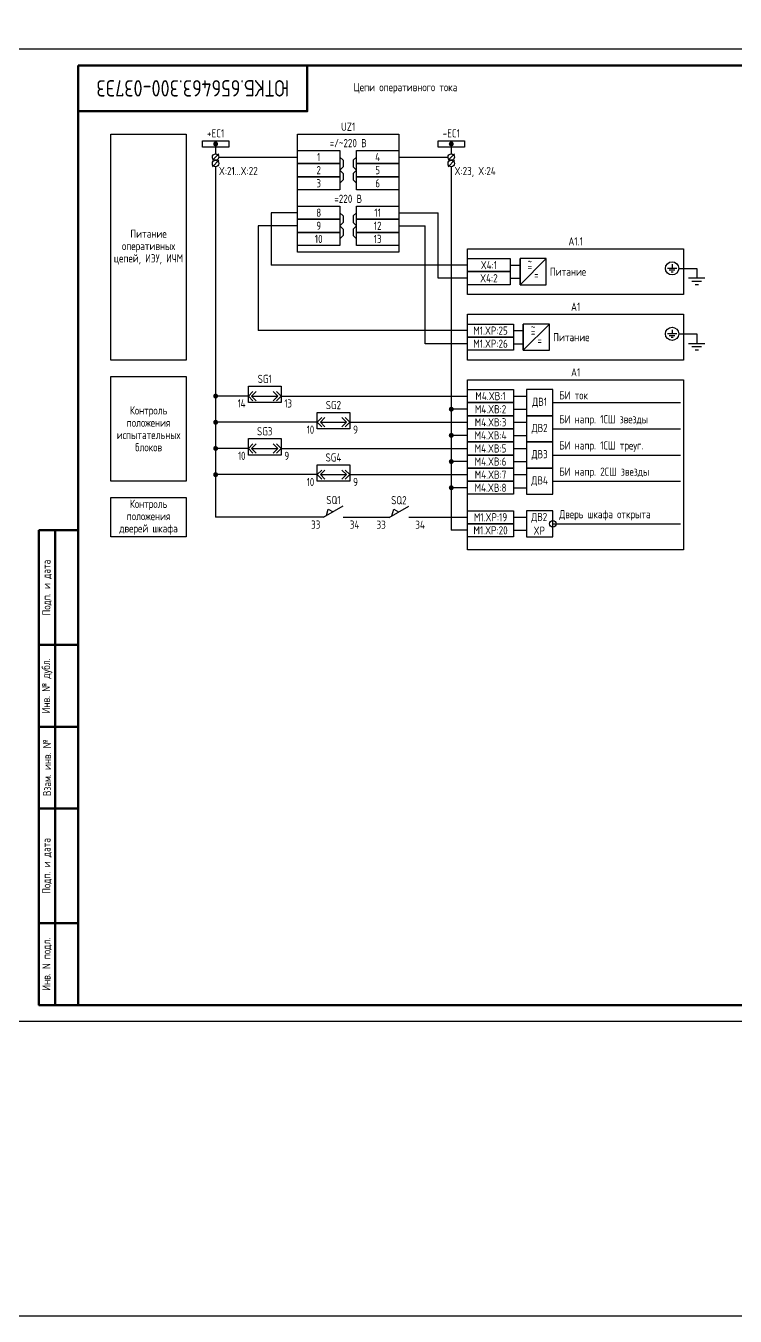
# Model space of a CAD drawing. Header units: millimetres. Extents: x -774 to 2891, y -90 to 618.
# Drawn here: x 424 to 640.8, y -90 to 304.1 of the extents above; entities that cross this region are included whole.
import ezdxf

# ---------------------------------------------------------------- set-up
doc = ezdxf.new("R2010")
doc.units = ezdxf.units.MM
doc.styles.add('Gost_type_A', font='GOST_A.TTF')

# ---------------------------------------------------------------- blocks, each defined once
blk = doc.blocks.new('Формат_А3')
blk.add_lwpolyline([(-420, 297), (0, 297), (0, 0), (-420, 0)], close=True)
at = {"lineweight": 50}
blk.add_lwpolyline([(-400, 292), (-5, 292), (-5, 5), (-400, 5)], close=True, dxfattribs=at)
blk = doc.blocks.new('Штамп угловой верхний')
at = {"lineweight": 50}
blk.add_lwpolyline([(0, 0), (70, 0), (70, -14), (0, -14)], close=True, dxfattribs=at)
blk = doc.blocks.new('Штамп левый нижний')
at = {"lineweight": 50}
for points in [[(-12, 145), (-7, 145), (-7, 110), (-12, 110)], [(-7, 145), (0, 145), (0, 110), (-7, 110)], [(-12, 110), (-7, 110), (-7, 85), (-12, 85)], [(-7, 110), (0, 110), (0, 85), (-7, 85)], [(-12, 85), (-7, 85), (-7, 60), (-12, 60)], [(-7, 85), (0, 85), (0, 60), (-7, 60)], [(-12, 60), (-7, 60), (-7, 25), (-12, 25)], [(-7, 60), (0, 60), (0, 25), (-7, 25)], [(-12, 25), (-7, 25), (-7, 0), (-12, 0)], [(-7, 25), (0, 25), (0, 0), (-7, 0)]]:
    blk.add_lwpolyline(points, close=True, dxfattribs=at)
at = {"char_height": 2.5, "attachment_point": 5, "rotation": 90, "style": 'Gost_type_A'}
for s, insert, width in [('Подп. и дата', (-9.5, 127.5), 35), ('Инв. № дубл.', (-9.5, 97.5), 25), ('Взам. инв. №', (-9.5, 72.5), 25), ('Подп. и дата', (-9.5, 42.5), 35), ('Инв. N подл.', (-9.5, 12.5), 25)]:
    blk.add_mtext(s, dxfattribs=dict(at, insert=insert, width=width))
blk = doc.blocks.new('POINT')
at = {"const_width": 0.75}
blk.add_lwpolyline([(-0.375, 0, 1), (0.375, 0, 1)], format="xyb", close=True, dxfattribs=at)
blk = doc.blocks.new('Шинка')
blk.add_lwpolyline([(-4, 1), (4, 1), (4, -1), (-4, -1)], close=True)
blk.add_blockref('POINT', (0, 0))
blk = doc.blocks.new('БИ_разъем')
for p, q in [((0, 0), (1.41, 1.41)), ((0, 0), (1.41, 1.41)), ((0, 0), (1.41, -1.41)), ((0, 0), (1.41, -1.41)), ((1, 0), (2.41, 1.41)), ((1, 0), (2.41, -1.41)), ((1, 0), (9, 0)), ((9, 0), (7.59, 1.41)), ((9, 0), (7.59, -1.41)), ((10, 0), (8.59, 1.41)), ((10, 0), (8.59, 1.41)), ((10, 0), (8.59, -1.41)), ((10, 0), (8.59, -1.41))]:
    blk.add_line(p, q)

msp = doc.modelspace()

# ---------------------------------------------------------------- linework, layer by layer
for p, q in [((482, 268), (482, 265)), ((554, 268), (554, 265)), ((483, 265), (481, 263)), ((555, 265), (553, 263)), ((483, 263), (481, 261)), ((482, 261), (482, 154)), ((483, 264), (507, 264)), ((538, 264), (553, 264)), ((555, 263), (553, 261)), ((554, 261), (554, 150)), ((507, 247), (499, 247)), ((499, 247), (499, 231)), ((538, 247), (550, 247)), ((550, 227), (550, 247)), ((495, 243), (495, 211)), ((507, 243), (495, 243)), ((538, 243), (546, 243)), ((546, 207), (546, 243)), ((575, 225), (575, 233)), ((575, 225), (583, 233)), ((559, 231), (499, 231)), ((623.48, 230), (629, 230)), ((559, 227), (550, 227)), ((576, 205), (576, 213)), ((576, 205), (584, 213)), ((559, 211), (495, 211)), ((623.48, 210), (629, 210)), ((559, 207), (546, 207)), ((492, 191), (482, 191)), ((502, 191), (559, 191)), ((573, 191), (577, 191)), ((559, 187), (554, 187)), ((573, 187), (577, 187)), ((585, 189), (624, 189)), ((513, 183), (482, 183)), ((523, 183), (559, 183)), ((573, 183), (577, 183)), ((559, 179), (554, 179)), ((573, 179), (577, 179)), ((585, 181), (624, 181)), ((492, 175), (482, 175)), ((502, 175), (559, 175)), ((573, 175), (577, 175)), ((559, 171), (554, 171)), ((573, 171), (577, 171)), ((585, 173), (624, 173)), ((513, 167), (482, 167)), ((523, 167), (559, 167)), ((573, 167), (577, 167)), ((559, 163), (554, 163)), ((573, 163), (577, 163)), ((585, 165), (624, 165)), ((515, 154), (482, 154)), ((515, 154), (521, 157.46)), ((515.86, 154.5), (516.43, 156.48)), ((516.43, 156.48), (517.87, 155.65)), ((535, 153.95), (521, 153.95)), ((535, 153.95), (541, 157.42)), ((535.86, 154.45), (536.43, 156.44)), ((536.43, 156.44), (537.87, 155.61)), ((541, 154), (559, 154)), ((573, 154), (577, 154)), ((559, 150), (554, 150)), ((573, 150), (577, 150)), ((585, 152), (624, 152))]:
    msp.add_line(p, q)
at = {"ltscale": 4}
for p, q in [((572, 231), (575, 231)), ((572, 227), (575, 227)), ((573, 211), (576, 211)), ((573, 207), (576, 207))]:
    msp.add_line(p, q, dxfattribs=at)
at = {"ltscale": 4.32}
for p, q in [((622.89, 230), (620.04, 230)), ((622.32, 229.43), (620.61, 229.43)), ((621.75, 228.86), (621.18, 228.86)), ((621.46, 231.28), (621.46, 230)), ((629, 230), (629, 227)), ((631.5, 227), (626.5, 227)), ((630.5, 226), (627.5, 226)), ((629.5, 225), (628.5, 225)), ((622.89, 210), (620.04, 210)), ((622.32, 209.43), (620.61, 209.43)), ((621.46, 211.28), (621.46, 210)), ((629, 210), (629, 207)), ((621.75, 208.86), (621.18, 208.86)), ((631.5, 207), (626.5, 207)), ((630.5, 206), (627.5, 206)), ((629.5, 205), (628.5, 205))]:
    msp.add_line(p, q, dxfattribs=at)
for points in [[(-774, 618), (2891, 618), (2891, -90), (-774, -90)], [(473, 202), (450, 202), (450, 271), (473, 271)], [(507, 271), (538, 271), (538, 235), (507, 235)], [(507, 266), (520, 266), (520, 262), (507, 262)], [(525, 266), (538, 266), (538, 262), (525, 262)], [(507, 262), (520, 262), (520, 258), (507, 258)], [(525, 262), (538, 262), (538, 258), (525, 258)], [(507, 258), (520, 258), (520, 254), (507, 254)], [(525, 258), (538, 258), (538, 254), (525, 254)], [(507, 249), (520, 249), (520, 245), (507, 245)], [(525, 249), (538, 249), (538, 245), (525, 245)], [(507, 245), (520, 245), (520, 241), (507, 241)], [(525, 245), (538, 245), (538, 241), (525, 241)], [(507, 241), (520, 241), (520, 237), (507, 237)], [(525, 241), (538, 241), (538, 237), (525, 237)], [(559, 236), (625, 236), (625, 222), (559, 222)], [(559, 233), (572, 233), (572, 229), (559, 229)], [(559, 229), (572, 229), (572, 225), (559, 225)], [(559, 216), (625, 216), (625, 202), (559, 202)], [(559, 213), (573, 213), (573, 209), (559, 209)], [(559, 209), (573, 209), (573, 205), (559, 205)], [(473, 165), (450, 165), (450, 197), (473, 197)], [(492, 194), (502, 194), (502, 189), (492, 189)], [(559, 196), (625, 196), (625, 144), (559, 144)], [(559, 193), (573, 193), (573, 189), (559, 189)], [(513, 186), (523, 186), (523, 181), (513, 181)], [(559, 189), (573, 189), (573, 185), (559, 185)], [(559, 185), (573, 185), (573, 181), (559, 181)], [(492, 178), (502, 178), (502, 173), (492, 173)], [(559, 181), (573, 181), (573, 177), (559, 177)], [(559, 177), (573, 177), (573, 173), (559, 173)], [(513, 170), (523, 170), (523, 165), (513, 165)], [(559, 173), (573, 173), (573, 169), (559, 169)], [(559, 169), (573, 169), (573, 165), (559, 165)], [(559, 165), (573, 165), (573, 161), (559, 161)], [(473, 148), (450, 148), (450, 160), (473, 160)], [(559, 156), (573, 156), (573, 152), (559, 152)], [(559, 152), (573, 152), (573, 148), (559, 148)]]:
    msp.add_lwpolyline(points, close=True)
for points in [[(520, 264), (521, 263), (521, 261), (520, 260)], [(525, 264), (524, 263), (524, 261), (525, 260)], [(520, 260), (521, 259), (521, 257), (520, 256)], [(525, 260), (524, 259), (524, 257), (525, 256)], [(520, 247), (521, 246), (521, 244), (520, 243)], [(525, 247), (524, 246), (524, 244), (525, 243)], [(520, 243), (521, 242), (521, 240), (520, 239)], [(525, 243), (524, 242), (524, 240), (525, 239)]]:
    msp.add_lwpolyline(points)
at = {"ltscale": 4}
for points in [[(575, 225), (583, 225), (583, 233), (575, 233)], [(576, 205), (584, 205), (584, 213), (576, 213)], [(577, 185), (585, 185), (585, 193), (577, 193)], [(577, 177), (585, 177), (585, 185), (577, 185)], [(577, 169), (585, 169), (585, 177), (577, 177)], [(577, 161), (585, 161), (585, 169), (577, 169)], [(577, 148), (585, 148), (585, 156), (577, 156)]]:
    msp.add_lwpolyline(points, close=True, dxfattribs=at)
for centre, radius in [((482, 264), 1), ((554, 264), 1), ((482, 262), 1), ((554, 262), 1), ((621.46, 230), 2.02), ((621.46, 210), 2.02), ((585, 152), 1)]:
    msp.add_circle(centre, radius)

# ---------------------------------------------------------------- block references
for name, p in [('Формат_А3', (840, 0)), ('Штамп угловой верхний', (440, 292)), ('Шинка', (482, 268)), ('Шинка', (554, 268)), ('POINT', (482, 191)), ('БИ_разъем', (492, 191)), ('POINT', (554, 187)), ('POINT', (482, 183)), ('БИ_разъем', (513, 183)), ('POINT', (554, 179)), ('POINT', (482, 175)), ('БИ_разъем', (492, 175)), ('POINT', (554, 171)), ('POINT', (482, 167)), ('БИ_разъем', (513, 167)), ('POINT', (554, 163)), ('Штамп левый нижний', (440, 5))]:
    msp.add_blockref(name, p)

# ---------------------------------------------------------------- texts
at = {"insert": (475, 285), "char_height": 5, "width": 70, "attachment_point": 5, "rotation": 180, "style": 'Gost_type_A'}
msp.add_mtext('ЮТКБ.656463.300-037Э3', dxfattribs=at)
at = {"char_height": 2.5, "line_spacing_factor": 0.9, "style": 'Gost_type_A'}
for s, insert, width, attachment_point in [('Цепи оперативного тока', (540, 285), 197, 5), ('UZ1', (522.5, 272), 31, 8), ('=/~220 В', (522.5, 267), 31, 8), ('X:21...X:22', (483, 261), 16, 1), ('X:23, X:24', (555, 261), 16, 1), ('=220 В', (522.5, 250), 31, 8), ('Питание оперативных цепей, ИЭУ, ИЧМ', (461.5, 236.5), 23, 5), ('A1.1', (592, 237), 66, 8), ('A1', (592, 217), 66, 8), ('SG1', (497, 195), 10, 8), ('A1', (592, 197), 66, 8), ('{\\T0.9;14}', (491, 190), 5, 3), ('{\\T0.9;13}', (503, 190), 5, 1), ('SG2', (518, 187), 10, 8), ('Контроль положения\\Pиспытательных блоков', (461.5, 181), 23, 5), ('SG3', (497, 179), 10, 8), ('{\\T0.9;10}', (512, 182), 5, 3), ('{\\T0.9;9}', (524, 182), 5, 1), ('{\\T0.9;10}', (491, 174), 5, 3), ('{\\T0.9;9}', (503, 174), 5, 1), ('SG4', (518, 171), 10, 8), ('{\\T0.9;10}', (512, 166), 5, 3), ('{\\T0.9;9}', (524, 166), 5, 1), ('Контроль положения\\Pдверей шкафа', (461.5, 154), 23, 5)]:
    msp.add_mtext(s, dxfattribs=dict(at, insert=insert, width=width, attachment_point=attachment_point))
at = {"char_height": 2.5, "style": 'Gost_type_A'}
for s, insert, width, attachment_point in [('+EC1', (482, 270), 10, 8), ('-EC1', (554, 270), 10, 8), ('1', (513.5, 264), 13, 5), ('4', (531.5, 264), 13, 5), ('2', (513.5, 260), 13, 5), ('5', (531.5, 260), 13, 5), ('3', (513.5, 256), 13, 5), ('6', (531.5, 256), 13, 5), ('8', (513.5, 247), 13, 5), ('11', (531.5, 247), 13, 5), ('9', (513.5, 243), 13, 5), ('12', (531.5, 243), 13, 5), ('10', (513.5, 239), 13, 5), ('13', (531.5, 239), 13, 5), ('X4:1', (565.5, 231), 13, 5), ('~', (578, 232.03), 2.7, 5), ('=', (578, 230.53), 6, 5), ('Питание', (589.67, 228.99), 11.3452, 5), ('X4:2', (565.5, 227), 13, 5), ('=', (580, 228), 6, 5), ('M1.XP:25', (566, 211), 13.9956, 5), ('~', (579, 212.03), 2.7, 5), ('=', (579, 210.53), 6, 5), ('Питание', (590.67, 208.99), 11.3452, 5), ('M1.XP:26', (566, 207), 13.9956, 5), ('=', (581, 208), 6, 5), ('M4.XВ:1', (566, 191), 14, 5), ('ДВ1', (581, 189), 7.9998, 5), ('БИ ток', (587, 190), 27.8465, 7), ('M4.XВ:2', (566, 187), 14, 5), ('M4.XВ:3', (566, 183), 14, 5), ('ДВ2', (581, 181), 7.9998, 5), ('БИ напр. 1СШ звезды', (587, 182), 27.8465, 7), ('M4.XВ:4', (566, 179), 14, 5), ('M4.XВ:5', (566, 175), 14, 5), ('ДВ3', (581, 173), 7.9998, 5), ('БИ напр. 1СШ треуг.', (587, 174), 31.722, 7), ('M4.XВ:6', (566, 171), 14, 5), ('M4.XВ:7', (566, 167), 14, 5), ('ДВ4', (581, 165), 7.9998, 5), ('БИ напр. 2СШ звезды', (587, 166), 35.3442, 7), ('M4.XВ:8', (566, 163), 14, 5), ('SQ1', (518, 158), 10, 8), ('SQ2', (538, 157.95), 10, 8), ('M1.XP:19', (566, 154), 14, 5), ('ДВ2 XP', (580.88, 152), 7.7588, 5), ('Дверь шкафа открыта', (587, 153), 35.9749, 7), ('33', (514, 153), 6, 3), ('34', (523, 153), 6, 1), ('33', (534, 152.95), 6, 3), ('34', (543, 152.95), 6, 1), ('M1.XP:20', (566, 150), 14, 5)]:
    msp.add_mtext(s, dxfattribs=dict(at, insert=insert, width=width, attachment_point=attachment_point))

doc.saveas('drawing.dxf')
